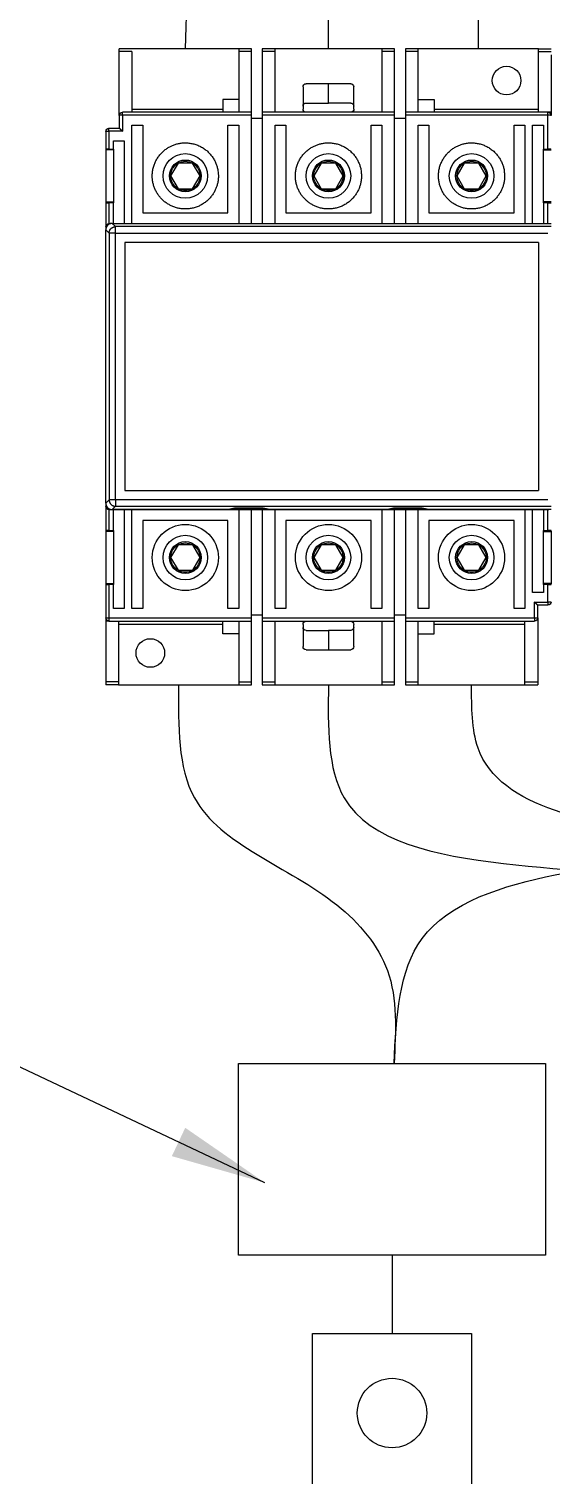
# Model space of a CAD drawing. Header units: millimetres. Extents: x 0 to 840, y -1485 to 297.
# Drawn here: x 70.53 to 78.74, y -1321.85 to -1299.12 of the extents above; entities that cross this region are included whole.
import ezdxf

# ---------------------------------------------------------------- set-up
doc = ezdxf.new("R2010")
doc.units = ezdxf.units.MM
doc.layers.add('L_COTAS', color=2, linetype='Continuous')
doc.styles.add('TEXTOS', font='ariali.ttf')
doc.dimstyles.new('FLECHA_ESC50', dxfattribs={"dimscale": 0.05, "dimtxt": 1.8, "dimasz": 2, "dimexe": 2, "dimexo": 4, "dimgap": 1, "dimtad": 1, "dimzin": 4, "dimdsep": 46, "dimtxsty": 'TEXTOS', "dimcen": 0, "dimclrd": 256, "dimclre": 256, "dimclrt": 2, "dimadec": 0, "dimazin": 0, "dimtfac": 1, "dimtdec": 4, "dimtmove": 1, "dimatfit": 3, "dimfxl": 1, "dimtvp": 1, "dimtolj": 1, "dimtzin": 0, "dimarcsym": 0})

# ---------------------------------------------------------------- blocks, each defined once
blk = doc.blocks.new('OTM30F3M_(40_60_63_80_100_125)')
at = {"linetype": 'Continuous'}
for p, q in [((0.26, 8.954), (0.26, 9)), ((2.29, 8.954), (0.26, 8.954)), ((0.26, 8.954), (0.26, 8.704)), ((6.95, 8.954), (4.71, 8.954)), ((6.95, 8.954), (6.95, 9)), ((6.95, 8.42), (6.95, 8.954)), ((0.05, 8.704), (0.05, 8.75)), ((0.26, 8.704), (0.05, 8.704)), ((0.05, 8.704), (0.05, 8.42)), ((0.05, 7.577), (0.05, 7.25)), ((6.95, 7.254), (6.95, 7.577)), ((0, 7.154), (0.052, 7.102)), ((0.05, 7.241), (0.05, 7.25)), ((0.052, 7.102), (0.052, 2.907)), ((0.152, 7.102), (0.052, 7.102)), ((0.152, 7.202), (0.1, 7.254)), ((0.152, 7.102), (0.152, 7.202)), ((7, 7.202), (0.152, 7.202)), ((0.152, 2.907), (0.152, 7.102)), ((0.152, 7.102), (6.95, 7.102)), ((0.052, 2.907), (0, 2.854)), ((0, 2.85), (0, 2.85)), ((0.05, 2.75), (0.05, 2.767)), ((0.05, 2.75), (0.05, 2.425)), ((0.152, 2.907), (0.052, 2.907)), ((0.1, 2.754), (0.152, 2.807)), ((0.152, 2.907), (0.152, 2.807)), ((6.95, 2.907), (0.152, 2.907)), ((0.152, 2.807), (7, 2.807)), ((6.95, 2.754), (6.95, 2.75)), ((6.95, 2.425), (6.95, 2.75)), ((0.05, 1.575), (0.05, 1.05)), ((6.95, 1.3), (6.95, 1.575)), ((6.74, 1.05), (6.74, 1.3)), ((6.74, 1.3), (6.95, 1.3)), ((6.95, 1.3), (6.95, 1.25)), ((7, 1.3), (6.95, 1.3)), ((0, 1.05), (0.05, 1.05)), ((0.05, 1.05), (0.05, 1)), ((0.05, 1.05), (2.29, 1.05)), ((4.71, 1.05), (6.74, 1.05)), ((6.74, 1.05), (6.79, 1.05)), ((6.74, 1.05), (6.74, 1))]:
    blk.add_line(p, q, dxfattribs=at)
for points in [[(0.41, 10), (0.21, 10)], [(0.21, 9.954), (0.21, 10)], [(0.21, 8.95), (0.21, 9.954)], [(0.41, 9.954), (0.21, 9.954)], [(2.09, 9.999), (0.41, 9.999)], [(0.41, 9.954), (0.41, 9)], [(2.29, 10), (2.09, 10)], [(2.09, 10), (2.09, 9.954)], [(2.09, 9.999), (2.09, 9.999)], [(2.09, 9.954), (2.09, 9)], [(2.29, 9.954), (2.09, 9.954)], [(2.29, 9.954), (2.29, 10)], [(2.29, 9), (2.29, 9.954)], [(2.66, 10), (2.46, 10)], [(2.46, 10), (2.46, 9.954)], [(2.46, 9.999), (2.46, 9.999)], [(2.46, 9.954), (2.46, 9)], [(2.66, 9.954), (2.46, 9.954)], [(2.66, 9.954), (2.66, 10)], [(4.34, 9.999), (2.66, 9.999)], [(2.66, 9), (2.66, 9.954)], [(4.54, 10), (4.34, 10)], [(4.34, 10), (4.34, 9.954)], [(4.34, 9.954), (4.34, 9)], [(4.54, 9.954), (4.34, 9.954)], [(4.54, 9.954), (4.54, 10)], [(4.54, 9), (4.54, 9.954)], [(4.91, 10), (4.71, 10)], [(4.71, 10), (4.71, 9.954)], [(4.71, 9.954), (4.71, 9)], [(4.91, 9.954), (4.71, 9.954)], [(4.91, 9.954), (4.91, 10)], [(6.8, 9.999), (4.91, 9.999)], [(4.91, 9), (4.91, 9.954)], [(6.8, 10), (7, 10)], [(6.8, 9.954), (6.8, 10)], [(6.8, 9), (6.8, 9.954)], [(6.8, 9.954), (7, 9.954)], [(7, 9.904), (7, 8.95)], [(3.1, 9.399), (3.1, 9.049)], [(3.85, 9.449), (3.15, 9.449)], [(3.5, 9.146), (3.5, 9.449)], [(3.9, 9.049), (3.9, 9.399)], [(1.84, 9.2), (1.84, 9)], [(2.09, 9.2), (1.84, 9.2)], [(3.15, 9.146), (3.5, 9.146)], [(3.85, 9.146), (3.5, 9.146)], [(4.91, 9.2), (5.16, 9.2)], [(5.16, 9.2), (5.16, 9)], [(0.21, 8.95), (0.21, 8.75)], [(2.29, 9), (0.26, 9)], [(0.41, 9.049), (1.84, 9.049)], [(2.29, 8.954), (2.29, 9)], [(2.29, 7.254), (2.29, 8.954)], [(2.46, 8.9), (2.29, 8.9)], [(4.54, 9), (2.46, 9)], [(2.46, 9), (2.46, 8.954)], [(2.46, 8.954), (2.46, 7.254)], [(4.54, 8.954), (2.46, 8.954)], [(4.54, 8.954), (4.54, 9)], [(4.54, 7.254), (4.54, 8.954)], [(4.71, 8.9), (4.54, 8.9)], [(6.95, 9), (4.71, 9)], [(4.71, 9), (4.71, 8.954)], [(4.71, 8.954), (4.71, 7.254)], [(5.16, 9.049), (6.8, 9.049)], [(7, 9), (6.95, 9)], [(0, 8.7), (0, 8.417)], [(0.05, 8.75), (0.21, 8.75)], [(0.21, 8.799), (0.21, 8.799)], [(0.21, 8.799), (0.21, 8.799)], [(0.41, 7.254), (0.41, 8.8)], [(0.41, 8.8), (0.58, 8.8)], [(0.58, 8.8), (0.58, 7.42)], [(1.92, 8.8), (2.09, 8.8)], [(1.92, 7.42), (1.92, 8.8)], [(2.09, 8.8), (2.09, 7.254)], [(2.66, 8.8), (2.83, 8.8)], [(2.66, 7.254), (2.66, 8.8)], [(2.83, 8.8), (2.83, 7.42)], [(4.17, 8.8), (4.34, 8.8)], [(4.17, 7.42), (4.17, 8.8)], [(4.34, 8.8), (4.34, 7.254)], [(4.91, 7.254), (4.91, 8.8)], [(4.91, 8.8), (5.08, 8.8)], [(5.08, 8.8), (5.08, 7.42)], [(6.42, 8.8), (6.59, 8.8)], [(6.42, 7.42), (6.42, 8.8)], [(6.59, 8.8), (6.59, 7.254)], [(6.71, 8.8), (6.88, 8.8)], [(6.71, 7.254), (6.71, 8.8)], [(6.88, 8.8), (6.88, 8.42)], [(0, 8.417), (0, 8.41)], [(0.05, 8.42), (0.12, 8.42)], [(0.12, 8.55), (0.29, 8.55)], [(0.12, 8.42), (0.12, 8.55)], [(0.12, 8.42), (0.12, 8.41)], [(0.29, 8.55), (0.29, 7.254)], [(6.88, 8.41), (6.88, 8.42)], [(6.88, 8.42), (6.95, 8.42)], [(0, 8.41), (0, 7.59)], [(0.12, 8.41), (0, 8.41)], [(0.12, 8.41), (0.12, 7.59)], [(6.88, 7.59), (6.88, 8.41)], [(6.88, 8.41), (7, 8.41)], [(0, 7.59), (0, 7.579)], [(0, 7.59), (0.12, 7.59)], [(0, 7.579), (0, 7.2)], [(0.12, 7.577), (0.05, 7.577)], [(0.12, 7.59), (0.12, 7.577)], [(0.12, 7.254), (0.12, 7.577)], [(6.88, 7.577), (6.88, 7.59)], [(7, 7.59), (6.88, 7.59)], [(6.88, 7.577), (6.88, 7.254)], [(6.95, 7.577), (6.88, 7.577)], [(0.58, 7.42), (1.92, 7.42)], [(2.83, 7.42), (4.17, 7.42)], [(5.08, 7.42), (6.42, 7.42)], [(0, 7.2), (0, 7.154)], [(0, 2.854), (0, 7.154)], [(0.05, 7.25), (0.078, 7.25)], [(0.1, 7.254), (7, 7.254)], [(0.301, 6.954), (0.301, 3.054)], [(6.801, 6.954), (0.301, 6.954)], [(6.801, 6.954), (6.801, 3.054)], [(0.301, 3.054), (6.801, 3.054)], [(0, 2.854), (0, 2.85)], [(0, 2.85), (0, 2.8)], [(0, 2.8), (0, 2.422)], [(6.95, 2.75), (0.05, 2.75)], [(7, 2.754), (0.1, 2.754)], [(0.12, 2.425), (0.12, 2.75)], [(0.29, 2.75), (0.29, 1.2)], [(0.41, 1.2), (0.41, 2.75)], [(2.024, 2.776), (1.95, 2.761)], [(1.95, 2.761), (2.55, 2.761)], [(2.476, 2.776), (2.024, 2.776)], [(2.09, 2.75), (2.09, 1.2)], [(2.29, 1.05), (2.29, 2.75)], [(2.46, 2.75), (2.46, 1.05)], [(2.55, 2.761), (2.476, 2.776)], [(2.66, 1.2), (2.66, 2.75)], [(4.34, 2.75), (4.34, 1.2)], [(4.524, 2.776), (4.45, 2.761)], [(4.45, 2.761), (5.05, 2.761)], [(4.976, 2.776), (4.524, 2.776)], [(4.54, 1.05), (4.54, 2.75)], [(4.71, 2.75), (4.71, 1.05)], [(4.91, 1.2), (4.91, 2.75)], [(5.05, 2.761), (4.976, 2.776)], [(6.59, 2.75), (6.59, 1.2)], [(6.71, 1.45), (6.71, 2.75)], [(6.88, 2.75), (6.88, 2.425)], [(0.58, 2.58), (0.58, 1.2)], [(1.92, 2.58), (0.58, 2.58)], [(1.92, 1.2), (1.92, 2.58)], [(2.83, 2.58), (2.83, 1.2)], [(4.17, 2.58), (2.83, 2.58)], [(4.17, 1.2), (4.17, 2.58)], [(5.08, 2.58), (5.08, 1.2)], [(6.42, 2.58), (5.08, 2.58)], [(6.42, 1.2), (6.42, 2.58)], [(0, 2.422), (0, 2.41)], [(0, 2.41), (0, 1.59)], [(0.12, 2.41), (0, 2.41)], [(0.05, 2.425), (0.12, 2.425)], [(0.12, 2.425), (0.12, 2.41)], [(0.12, 2.41), (0.12, 1.59)], [(6.88, 2.41), (6.88, 2.425)], [(6.88, 2.425), (6.95, 2.425)], [(6.88, 1.59), (6.88, 2.41)], [(6.88, 2.41), (7, 2.41)], [(7, 2.417), (7, 1.583)], [(0, 1.59), (0, 1.578)], [(0, 1.59), (0.12, 1.59)], [(0, 1.578), (0, 1.05)], [(0.12, 1.575), (0.05, 1.575)], [(0.12, 1.59), (0.12, 1.575)], [(0.12, 1.2), (0.12, 1.575)], [(6.88, 1.45), (6.71, 1.45)], [(6.88, 1.575), (6.88, 1.59)], [(7, 1.59), (6.88, 1.59)], [(6.88, 1.575), (6.88, 1.45)], [(6.95, 1.575), (6.88, 1.575)], [(0.29, 1.2), (0.12, 1.2)], [(0.58, 1.2), (0.41, 1.2)], [(2.09, 1.2), (1.92, 1.2)], [(2.83, 1.2), (2.66, 1.2)], [(4.34, 1.2), (4.17, 1.2)], [(5.08, 1.2), (4.91, 1.2)], [(6.59, 1.2), (6.42, 1.2)], [(6.79, 1.05), (6.79, 1.25)], [(6.95, 1.25), (6.79, 1.25)], [(6.79, 1.249), (6.79, 1.249)], [(0, 1.05), (0, 1)], [(0, 1), (0, 0.046)], [(0.05, 1), (0, 1)], [(0.05, 1), (2.29, 1)], [(0.2, 1), (0.2, 0.046)], [(1.84, 0.949), (0.2, 0.949)], [(0.41, 1), (0.41, 1), (0.41, 1), (0.41, 1), (0.41, 1), (0.41, 1), (0.41, 1), (0.41, 1), (0.41, 1), (0.41, 1), (0.41, 1), (0.41, 1), (0.41, 0.999), (0.41, 0.999), (0.41, 0.999), (0.41, 0.999), (0.41, 0.999), (0.41, 0.999), (0.41, 0.999)], [(0.431, 1), (0.431, 1), (0.431, 1), (0.431, 1), (0.431, 1), (0.431, 1), (0.431, 1), (0.431, 1), (0.431, 1), (0.431, 1), (0.431, 1), (0.431, 1), (0.431, 0.999), (0.431, 0.999), (0.431, 0.999), (0.431, 0.999), (0.431, 0.999), (0.431, 0.999), (0.431, 0.999)], [(0.49, 0.999), (0.49, 1)], [(0.5, 0.999), (0.5, 1)], [(1.84, 0.8), (1.84, 1)], [(2.09, 1), (2.09, 0.046)], [(2.29, 1.1), (2.46, 1.1)], [(2.29, 1), (2.29, 1.05)], [(2.29, 0.046), (2.29, 1)], [(2.46, 1.05), (2.46, 1)], [(2.46, 1.05), (4.54, 1.05)], [(2.46, 1), (4.54, 1)], [(2.46, 1), (2.46, 0.046)], [(2.66, 0.046), (2.66, 1)], [(2.66, 0.999), (2.66, 0.999)], [(2.681, 1), (2.681, 1), (2.681, 1), (2.681, 1), (2.681, 1), (2.681, 1), (2.681, 1), (2.681, 1), (2.681, 1), (2.681, 1), (2.681, 1), (2.681, 1), (2.681, 0.999), (2.681, 0.999), (2.681, 0.999), (2.681, 0.999), (2.681, 0.999), (2.681, 0.999), (2.681, 0.999)], [(2.74, 0.999), (2.74, 1)], [(2.75, 0.999), (2.75, 1)], [(3.1, 0.949), (3.1, 0.599)], [(3.9, 0.599), (3.9, 0.949)], [(4.25, 1), (4.25, 0.999)], [(4.26, 1), (4.26, 0.999)], [(4.26, 0.999), (4.26, 0.999)], [(4.318, 0.999), (4.318, 0.999), (4.318, 0.999), (4.318, 0.999), (4.318, 0.999), (4.318, 0.999), (4.318, 0.999), (4.318, 0.999), (4.318, 0.999), (4.318, 1), (4.318, 1), (4.318, 1), (4.318, 1), (4.318, 1), (4.318, 1), (4.318, 1), (4.318, 1), (4.318, 1), (4.318, 1)], [(4.34, 0.999), (4.34, 0.999), (4.34, 0.999), (4.34, 0.999), (4.34, 0.999), (4.34, 0.999), (4.34, 0.999), (4.34, 0.999), (4.34, 0.999), (4.34, 1), (4.34, 1), (4.34, 1), (4.34, 1), (4.34, 1), (4.34, 1), (4.34, 1), (4.34, 1), (4.34, 1), (4.34, 1)], [(4.34, 1), (4.34, 0.046)], [(4.54, 1.1), (4.71, 1.1)], [(4.54, 1), (4.54, 1.05)], [(4.54, 0.046), (4.54, 1)], [(4.71, 1.05), (4.71, 1)], [(4.71, 1), (6.74, 1)], [(4.71, 1), (4.71, 0.046)], [(4.91, 0.046), (4.91, 1)], [(5.16, 0.8), (5.16, 1)], [(6.59, 0.949), (5.16, 0.949)], [(6.5, 1), (6.5, 0.999)], [(6.51, 1), (6.51, 0.999)], [(6.568, 0.999), (6.568, 0.999), (6.568, 0.999), (6.568, 0.999), (6.568, 0.999), (6.568, 0.999), (6.568, 0.999), (6.568, 0.999), (6.568, 0.999), (6.568, 1), (6.568, 1), (6.568, 1), (6.568, 1), (6.568, 1), (6.568, 1), (6.568, 1), (6.568, 1), (6.568, 1), (6.568, 1)], [(6.59, 0.999), (6.59, 0.999), (6.59, 0.999), (6.59, 0.999), (6.59, 0.999), (6.59, 0.999), (6.59, 0.999), (6.59, 0.999), (6.59, 0.999), (6.59, 1), (6.59, 1), (6.59, 1), (6.59, 1), (6.59, 1), (6.59, 1), (6.59, 1), (6.59, 1), (6.59, 1), (6.59, 1)], [(6.59, 0.046), (6.59, 1)], [(6.79, 1.05), (6.79, 0.046)], [(2.09, 0.8), (1.84, 0.8)], [(3.15, 0.852), (3.5, 0.852)], [(3.85, 0.852), (3.5, 0.852)], [(3.5, 0.852), (3.5, 0.549)], [(4.91, 0.8), (5.16, 0.8)], [(3.15, 0.549), (3.85, 0.549)], [(0, 0.046), (0, 0)], [(0.2, 0.046), (0, 0.046)], [(0.2, 0), (0, 0)], [(0.095, 0), (0.095, -0.001)], [(0.2, 0.046), (0.2, 0)], [(0.2, 0), (0.2, -0.001)], [(2.09, 0.046), (2.09, 0.046)], [(2.09, 0.046), (2.09, 0)], [(2.09, 0.046), (2.29, 0.046)], [(2.09, -0.001), (2.09, 0)], [(2.09, 0), (2.29, 0)], [(2.29, 0), (2.29, 0.046)], [(2.29, 0), (2.29, -0.001)], [(2.46, 0.046), (2.46, 0)], [(2.46, 0.046), (2.66, 0.046)], [(2.46, -0.001), (2.46, 0)], [(2.46, 0), (2.66, 0)], [(2.66, 0), (2.66, 0.046)], [(2.66, -0.001), (2.66, 0)], [(2.66, 0), (2.66, 0), (2.66, 0), (2.66, 0), (2.66, 0), (2.66, 0), (2.66, 0), (2.66, 0), (2.66, 0), (2.66, 0), (2.66, 0), (2.66, 0), (2.66, -0.001), (2.66, -0.001), (2.66, -0.001), (2.66, -0.001), (2.66, -0.001), (2.66, -0.001), (2.66, -0.001)], [(4.34, 0.046), (4.34, 0)], [(4.34, 0.046), (4.54, 0.046)], [(4.34, -0.001), (4.34, -0.001), (4.34, -0.001), (4.34, -0.001), (4.34, -0.001), (4.34, -0.001), (4.34, -0.001), (4.34, -0.001), (4.34, -0.001), (4.34, 0), (4.34, 0), (4.34, 0), (4.34, 0), (4.34, 0), (4.34, 0), (4.34, 0), (4.34, 0), (4.34, 0), (4.34, 0)], [(4.34, 0), (4.54, 0)], [(4.54, 0), (4.54, 0.046)], [(4.54, 0), (4.54, -0.001)], [(4.71, 0.046), (4.71, 0)], [(4.71, 0.046), (4.91, 0.046)], [(4.71, -0.001), (4.71, 0)], [(4.71, 0), (4.91, 0)], [(4.91, 0), (4.91, 0.046)], [(4.91, 0), (4.91, -0.001)], [(6.59, 0), (6.59, 0.046)], [(6.59, 0.046), (6.79, 0.046)], [(6.59, -0.001), (6.59, 0)], [(6.59, 0), (6.79, 0)], [(6.79, 0.046), (6.79, 0)], [(6.79, 0), (6.79, -0.001)], [(0.095, -0.001), (0.095, -0.001)], [(0.2, -0.001), (2.09, -0.001)], [(2.09, -0.001), (2.09, -0.001)], [(2.46, -0.001), (2.46, -0.001)], [(2.66, -0.001), (4.34, -0.001)], [(4.34, -0.001), (4.34, -0.001)], [(4.71, -0.001), (4.71, -0.001)], [(4.91, -0.001), (6.59, -0.001)], [(6.59, -0.001), (6.59, -0.001)]]:
    blk.add_lwpolyline(points, dxfattribs=at)
for points in [[(6.075, 9.499, -1), (6.525, 9.499, -1), (6.075, 9.499)], [(3.1, 9.399, -0.414214), (3.15, 9.449)], [(3.85, 9.449, -0.414214), (3.9, 9.399)], [(3.1, 9.096, -0.414214), (3.15, 9.146)], [(3.85, 9.146, -0.414214), (3.9, 9.096)], [(0.21, 8.95, -0.414214), (0.26, 9)], [(0.26, 8.954), (0.258, 8.954, 0.001116), (0.255, 8.954, 0.001065), (0.253, 8.954, 0.001059), (0.25, 8.954, 0.001119), (0.248, 8.954, 0.001164), (0.245, 8.954, 0.001208), (0.243, 8.954, 0.001258), (0.24, 8.954, 0.001327), (0.238, 8.954, 0.001401), (0.236, 8.954, 0.001491), (0.233, 8.954, 0.001594), (0.231, 8.954, 0.001717), (0.229, 8.953, 0.001865), (0.227, 8.953, 0.002042), (0.225, 8.953, 0.002254), (0.223, 8.953, 0.002495), (0.221, 8.953, 0.002838), (0.219, 8.953, 0.003282), (0.218, 8.952, 0.003737), (0.216, 8.952, 0.004116), (0.215, 8.952, 0.005316), (0.214, 8.952, 0.007674), (0.213, 8.951, 0.007952), (0.212, 8.951, 0.004139), (0.212, 8.951, 0.014949), (0.211, 8.951, 0.048473), (0.21, 8.95, 0.054801), (0.21, 8.95, 0.04732)], [(3.141, 9, -0.359591), (3.1, 9.049)], [(3.9, 9.049, -0.359591), (3.859, 9)], [(6.95, 9, -0.414214), (7, 8.95)], [(7, 8.95), (7, 8.95, 0.137469), (7, 8.95, 0.083272), (6.999, 8.951, 0.047267), (6.999, 8.951, 0.030417), (6.998, 8.951, 0.020029), (6.998, 8.951, 0.014201), (6.997, 8.951, 0.010415), (6.996, 8.952, 0.008117), (6.995, 8.952, 0.006418), (6.994, 8.952, 0.005279), (6.992, 8.952, 0.004382), (6.991, 8.953, 0.003746), (6.989, 8.953, 0.003225), (6.987, 8.953, 0.00284), (6.985, 8.953, 0.002507), (6.983, 8.953, 0.002244), (6.981, 8.953, 0.002043), (6.979, 8.954, 0.001897), (6.977, 8.954, 0.001706), (6.974, 8.954, 0.001503), (6.972, 8.954, 0.001523), (6.97, 8.954, 0.001653), (6.967, 8.954, 0.001237), (6.965, 8.954, 0.000526), (6.963, 8.954, 0.001545), (6.96, 8.954, 0.002461), (6.955, 8.954, 0.001226), (6.95, 8.954, 0.000669)], [(0, 8.7, -0.414214), (0.05, 8.75)], [(0, 8.7), (0, 8.7, -0.137448), (0, 8.7, -0.083236), (0.001, 8.701, -0.047246), (0.001, 8.701, -0.030404), (0.002, 8.701, -0.020021), (0.002, 8.701, -0.014196), (0.003, 8.701, -0.010412), (0.004, 8.702, -0.008115), (0.005, 8.702, -0.006417), (0.006, 8.702, -0.005278), (0.008, 8.702, -0.004381), (0.009, 8.703, -0.003745), (0.011, 8.703, -0.003225), (0.013, 8.703, -0.00284), (0.015, 8.703, -0.002507), (0.017, 8.703, -0.002244), (0.019, 8.703, -0.002043), (0.021, 8.704, -0.001897), (0.023, 8.704, -0.001706), (0.026, 8.704, -0.001503), (0.028, 8.704, -0.001523), (0.03, 8.704, -0.001653), (0.033, 8.704, -0.001237), (0.035, 8.704, -0.000525), (0.037, 8.704, -0.001545), (0.04, 8.704, -0.002461), (0.045, 8.704, -0.001226), (0.05, 8.704, -0.000669)], [(0.21, 8.75), (0.21, 8.75, -0.059304), (0.211, 8.75, -0.030625), (0.211, 8.75, -0.017674), (0.211, 8.75, -0.011768), (0.212, 8.749, -0.008471), (0.212, 8.749, -0.006576), (0.213, 8.749, -0.005298), (0.214, 8.748, -0.004502), (0.214, 8.748, -0.003904), (0.215, 8.747, -0.003517), (0.216, 8.747, -0.003205), (0.217, 8.746, -0.003011), (0.217, 8.745, -0.002844), (0.218, 8.745, -0.002755), (0.219, 8.744, -0.002671), (0.22, 8.743, -0.002646), (0.221, 8.742, -0.002617), (0.222, 8.741, -0.002635), (0.223, 8.74, -0.002647), (0.224, 8.739, -0.002706), (0.225, 8.738, -0.002743), (0.226, 8.737, -0.00281), (0.227, 8.736, -0.002656), (0.228, 8.735, -0.00228), (0.229, 8.734, -0.001957), (0.231, 8.733, -0.001625), (0.232, 8.732, -0.001338), (0.233, 8.731, -0.001035), (0.234, 8.73, -0.000774), (0.235, 8.729, -0.000494), (0.236, 8.727, -0.000254), (0.237, 8.726, 0.000006), (0.238, 8.725, 0.000232), (0.239, 8.724, 0.000484), (0.241, 8.723, 0.000692), (0.242, 8.721, 0.000914), (0.243, 8.72, 0.001141), (0.244, 8.719, 0.001429), (0.245, 8.718, 0.001552), (0.247, 8.716, 0.001583), (0.248, 8.715, 0.002059), (0.249, 8.714, 0.002912), (0.251, 8.713, 0.002202), (0.252, 8.711, 0.000362), (0.253, 8.71, 0.003825), (0.254, 8.709, 0.007518), (0.257, 8.707, 0.003705), (0.26, 8.704, 0.0019)], [(0.05, 8.42), (0.048, 8.42, 0.0005), (0.046, 8.42, 0.000517), (0.044, 8.42, 0.000528), (0.042, 8.419, 0.000531), (0.04, 8.419, 0.000539), (0.038, 8.419, 0.000549), (0.036, 8.419, 0.000562), (0.034, 8.419, 0.000575), (0.032, 8.419, 0.000591), (0.03, 8.419, 0.000608), (0.028, 8.419, 0.000629), (0.027, 8.419, 0.000652), (0.025, 8.419, 0.00068), (0.023, 8.419, 0.000709), (0.022, 8.419, 0.000745), (0.02, 8.419, 0.000784), (0.019, 8.419, 0.000831), (0.017, 8.419, 0.000882), (0.016, 8.419, 0.000944), (0.014, 8.419, 0.001013), (0.013, 8.419, 0.001097), (0.012, 8.419, 0.001192), (0.011, 8.419, 0.001309), (0.009, 8.418, 0.001446), (0.008, 8.418, 0.00161), (0.007, 8.418, 0.001794), (0.006, 8.418, 0.002059), (0.005, 8.418, 0.002416), (0.005, 8.418, 0.002747), (0.004, 8.418, 0.002998), (0.003, 8.418, 0.003977), (0.002, 8.418, 0.006023), (0.002, 8.418, 0.005979), (0.001, 8.417, 0.002233), (0.001, 8.417, 0.011755), (0.001, 8.417, 0.041876), (0, 8.417, 0.048379), (0, 8.417, 0.041824)], [(1.77, 8), (1.769, 7.973, -0.012884), (1.767, 7.946, -0.012879), (1.764, 7.92, -0.012829), (1.759, 7.893, -0.012937), (1.753, 7.867, -0.012899), (1.745, 7.841, -0.012715), (1.736, 7.816, -0.012938), (1.726, 7.791, -0.013069), (1.714, 7.766, -0.013047), (1.701, 7.741, -0.013517), (1.686, 7.716, -0.013767), (1.669, 7.692, -0.014064), (1.651, 7.669, -0.01424), (1.631, 7.646, -0.014536), (1.609, 7.624, -0.014697), (1.586, 7.603, -0.014932), (1.561, 7.584, -0.015055), (1.535, 7.565, -0.015231), (1.508, 7.549, -0.015316), (1.48, 7.533, -0.015423), (1.45, 7.52, -0.015465), (1.42, 7.509, -0.015499), (1.389, 7.499, -0.015496), (1.358, 7.491, -0.015455), (1.326, 7.486, -0.015408), (1.294, 7.482, -0.015291), (1.262, 7.48, -0.015204), (1.231, 7.48, -0.015027), (1.2, 7.482, -0.01489), (1.169, 7.486, -0.014629), (1.14, 7.492, -0.014495), (1.111, 7.499, -0.014252), (1.083, 7.508, -0.013982), (1.056, 7.518, -0.013547), (1.03, 7.529, -0.013536), (1.006, 7.541, -0.013202), (0.982, 7.555, -0.013141), (0.958, 7.57, -0.013448), (0.935, 7.586, -0.013377), (0.913, 7.604, -0.013574), (0.892, 7.623, -0.013747), (0.872, 7.643, -0.013728), (0.853, 7.665, -0.013688), (0.835, 7.687, -0.0137), (0.818, 7.71, -0.01372), (0.803, 7.735, -0.013702), (0.789, 7.759, -0.013578), (0.777, 7.785, -0.013341), (0.766, 7.811, -0.013545), (0.756, 7.837, -0.013609), (0.748, 7.864, -0.013528), (0.741, 7.893, -0.013951), (0.736, 7.922, -0.014168), (0.732, 7.952, -0.014387), (0.73, 7.982, -0.014512), (0.73, 8.013, -0.014725), (0.732, 8.044, -0.014833), (0.735, 8.075, -0.014974), (0.741, 8.106, -0.015039), (0.748, 8.137, -0.015116), (0.758, 8.167, -0.015142), (0.769, 8.197, -0.015152), (0.781, 8.225, -0.015132), (0.796, 8.253, -0.015063), (0.812, 8.28, -0.015015), (0.83, 8.306, -0.014906), (0.849, 8.33, -0.014779), (0.869, 8.354, -0.014532), (0.89, 8.375, -0.01449), (0.912, 8.395, -0.014366), (0.935, 8.414, -0.013978), (0.958, 8.43, -0.01361), (0.981, 8.445, -0.013422), (1.004, 8.458, -0.012373), (1.027, 8.47, -0.012536), (1.051, 8.48, -0.012689), (1.076, 8.49, -0.012321), (1.102, 8.498, -0.013034), (1.129, 8.506, -0.013495), (1.157, 8.512, -0.013713), (1.185, 8.516, -0.013847), (1.215, 8.519, -0.014232), (1.245, 8.52, -0.014445), (1.276, 8.519, -0.014719), (1.307, 8.517, -0.014871), (1.338, 8.512, -0.015114), (1.369, 8.506, -0.015239), (1.401, 8.498, -0.015411), (1.431, 8.487, -0.015493), (1.461, 8.475, -0.015597), (1.491, 8.461, -0.015634), (1.519, 8.445, -0.015655), (1.547, 8.427, -0.015653), (1.573, 8.407, -0.015619), (1.598, 8.387, -0.015542), (1.621, 8.364, -0.015355), (1.643, 8.341, -0.015342), (1.663, 8.316, -0.015355), (1.681, 8.291, -0.014925), (1.698, 8.265, -0.013976), (1.712, 8.238, -0.014805), (1.725, 8.211, -0.01664), (1.736, 8.183, -0.013276), (1.746, 8.157, -0.006261), (1.753, 8.133, -0.016718), (1.76, 8.103, -0.027453), (1.765, 8.058, -0.014367), (1.77, 8, -0.008085)], [(4.02, 8), (4.019, 7.973, -0.012885), (4.017, 7.946, -0.01288), (4.014, 7.92, -0.01283), (4.009, 7.893, -0.012938), (4.003, 7.867, -0.012899), (3.995, 7.841, -0.012716), (3.986, 7.816, -0.012939), (3.976, 7.791, -0.013069), (3.964, 7.766, -0.013047), (3.951, 7.741, -0.013517), (3.936, 7.716, -0.013767), (3.919, 7.692, -0.014064), (3.901, 7.669, -0.01424), (3.881, 7.646, -0.014536), (3.859, 7.624, -0.014697), (3.836, 7.603, -0.014932), (3.811, 7.584, -0.015055), (3.785, 7.565, -0.015231), (3.758, 7.549, -0.015316), (3.73, 7.533, -0.015423), (3.7, 7.52, -0.015465), (3.67, 7.509, -0.015499), (3.639, 7.499, -0.015496), (3.608, 7.491, -0.015455), (3.576, 7.486, -0.015408), (3.544, 7.482, -0.015291), (3.512, 7.48, -0.015204), (3.481, 7.48, -0.015027), (3.45, 7.482, -0.01489), (3.419, 7.486, -0.014629), (3.39, 7.492, -0.014495), (3.361, 7.499, -0.014252), (3.333, 7.508, -0.013982), (3.306, 7.518, -0.013547), (3.28, 7.529, -0.013536), (3.256, 7.541, -0.013202), (3.232, 7.555, -0.013141), (3.208, 7.57, -0.013448), (3.185, 7.586, -0.013377), (3.163, 7.604, -0.013574), (3.142, 7.623, -0.013747), (3.122, 7.643, -0.013728), (3.103, 7.665, -0.013688), (3.085, 7.687, -0.0137), (3.068, 7.71, -0.01372), (3.053, 7.735, -0.013702), (3.039, 7.759, -0.013578), (3.027, 7.785, -0.013341), (3.016, 7.811, -0.013545), (3.006, 7.837, -0.013609), (2.998, 7.864, -0.013528), (2.991, 7.893, -0.013951), (2.986, 7.922, -0.014168), (2.982, 7.952, -0.014387), (2.98, 7.982, -0.014512), (2.98, 8.013, -0.014725), (2.982, 8.044, -0.014833), (2.985, 8.075, -0.014974), (2.991, 8.106, -0.015039), (2.998, 8.137, -0.015116), (3.008, 8.167, -0.015142), (3.019, 8.197, -0.015152), (3.031, 8.225, -0.015132), (3.046, 8.253, -0.015063), (3.062, 8.28, -0.015015), (3.08, 8.306, -0.014906), (3.099, 8.33, -0.014779), (3.119, 8.354, -0.014532), (3.14, 8.375, -0.01449), (3.162, 8.395, -0.014366), (3.185, 8.414, -0.013978), (3.208, 8.43, -0.01361), (3.231, 8.445, -0.013422), (3.254, 8.458, -0.012373), (3.277, 8.47, -0.012536), (3.301, 8.48, -0.012689), (3.326, 8.49, -0.012321), (3.352, 8.498, -0.013034), (3.379, 8.506, -0.013495), (3.407, 8.512, -0.013713), (3.435, 8.516, -0.013847), (3.465, 8.519, -0.014232), (3.495, 8.52, -0.014445), (3.526, 8.519, -0.014719), (3.557, 8.517, -0.014871), (3.588, 8.512, -0.015114), (3.619, 8.506, -0.015239), (3.651, 8.498, -0.015411), (3.681, 8.487, -0.015493), (3.711, 8.475, -0.015597), (3.741, 8.461, -0.015634), (3.769, 8.445, -0.015655), (3.797, 8.427, -0.015654), (3.823, 8.407, -0.015619), (3.848, 8.387, -0.015542), (3.871, 8.364, -0.015355), (3.893, 8.341, -0.015342), (3.913, 8.316, -0.015355), (3.931, 8.291, -0.014925), (3.948, 8.265, -0.013976), (3.962, 8.238, -0.014805), (3.975, 8.211, -0.01664), (3.986, 8.183, -0.013276), (3.996, 8.157, -0.006261), (4.003, 8.133, -0.016718), (4.01, 8.103, -0.027453), (4.015, 8.058, -0.014367), (4.02, 8, -0.008085)], [(6.27, 8), (6.269, 7.973, -0.012884), (6.267, 7.946, -0.012879), (6.264, 7.92, -0.012829), (6.259, 7.893, -0.012937), (6.253, 7.867, -0.012898), (6.245, 7.841, -0.012715), (6.236, 7.816, -0.012938), (6.226, 7.791, -0.013069), (6.214, 7.766, -0.013047), (6.201, 7.741, -0.013517), (6.186, 7.716, -0.013767), (6.169, 7.692, -0.014064), (6.151, 7.669, -0.01424), (6.131, 7.646, -0.014536), (6.109, 7.624, -0.014697), (6.086, 7.603, -0.014932), (6.061, 7.584, -0.015055), (6.035, 7.565, -0.015231), (6.008, 7.549, -0.015316), (5.98, 7.533, -0.015423), (5.95, 7.52, -0.015465), (5.92, 7.509, -0.015499), (5.889, 7.499, -0.015496), (5.858, 7.491, -0.015455), (5.826, 7.486, -0.015408), (5.794, 7.482, -0.015291), (5.762, 7.48, -0.015204), (5.731, 7.48, -0.015027), (5.7, 7.482, -0.01489), (5.669, 7.486, -0.014629), (5.64, 7.492, -0.014495), (5.611, 7.499, -0.014252), (5.583, 7.508, -0.013982), (5.556, 7.518, -0.013547), (5.53, 7.529, -0.013536), (5.506, 7.541, -0.013202), (5.482, 7.555, -0.013141), (5.458, 7.57, -0.013448), (5.435, 7.586, -0.013377), (5.413, 7.604, -0.013574), (5.392, 7.623, -0.013747), (5.372, 7.643, -0.013728), (5.353, 7.665, -0.013688), (5.335, 7.687, -0.0137), (5.318, 7.71, -0.01372), (5.303, 7.735, -0.013702), (5.289, 7.759, -0.013578), (5.277, 7.785, -0.013341), (5.266, 7.811, -0.013545), (5.256, 7.837, -0.013609), (5.248, 7.864, -0.013528), (5.241, 7.893, -0.013951), (5.236, 7.922, -0.014168), (5.232, 7.952, -0.014387), (5.23, 7.982, -0.014512), (5.23, 8.013, -0.014725), (5.232, 8.044, -0.014833), (5.235, 8.075, -0.014974), (5.241, 8.106, -0.015039), (5.248, 8.137, -0.015116), (5.258, 8.167, -0.015142), (5.269, 8.197, -0.015152), (5.281, 8.225, -0.015132), (5.296, 8.253, -0.015063), (5.312, 8.28, -0.015015), (5.33, 8.306, -0.014906), (5.349, 8.33, -0.014779), (5.369, 8.354, -0.014532), (5.39, 8.375, -0.01449), (5.412, 8.395, -0.014366), (5.435, 8.414, -0.013978), (5.458, 8.43, -0.01361), (5.481, 8.445, -0.013422), (5.504, 8.458, -0.012373), (5.527, 8.47, -0.012536), (5.551, 8.48, -0.012689), (5.576, 8.49, -0.012321), (5.602, 8.498, -0.013034), (5.629, 8.506, -0.013495), (5.657, 8.512, -0.013713), (5.685, 8.516, -0.013847), (5.715, 8.519, -0.014232), (5.745, 8.52, -0.014445), (5.776, 8.519, -0.014719), (5.807, 8.517, -0.014871), (5.838, 8.512, -0.015114), (5.869, 8.506, -0.015239), (5.901, 8.498, -0.015411), (5.931, 8.487, -0.015493), (5.961, 8.475, -0.015597), (5.991, 8.461, -0.015634), (6.019, 8.445, -0.015655), (6.047, 8.427, -0.015653), (6.073, 8.407, -0.015619), (6.098, 8.387, -0.015542), (6.121, 8.364, -0.015355), (6.143, 8.341, -0.015342), (6.163, 8.316, -0.015355), (6.181, 8.291, -0.014925), (6.198, 8.265, -0.013976), (6.212, 8.238, -0.014805), (6.225, 8.211, -0.01664), (6.236, 8.183, -0.013276), (6.246, 8.157, -0.006261), (6.253, 8.133, -0.016718), (6.26, 8.103, -0.027453), (6.265, 8.058, -0.014367), (6.27, 8, -0.008085)], [(7, 8.417), (7, 8.417, 0.153528), (7, 8.417, 0.084716), (7, 8.417, 0.042992), (6.999, 8.417, 0.024879), (6.999, 8.417, 0.015795), (6.999, 8.417, 0.011013), (6.998, 8.418, 0.008018), (6.998, 8.418, 0.006149), (6.997, 8.418, 0.004837), (6.996, 8.418, 0.003938), (6.995, 8.418, 0.003255), (6.995, 8.418, 0.002757), (6.994, 8.418, 0.00236), (6.993, 8.418, 0.002058), (6.992, 8.418, 0.001807), (6.991, 8.418, 0.001611), (6.989, 8.419, 0.001443), (6.988, 8.419, 0.001309), (6.987, 8.419, 0.001192), (6.986, 8.419, 0.001098), (6.984, 8.419, 0.001013), (6.983, 8.419, 0.000944), (6.981, 8.419, 0.000882), (6.98, 8.419, 0.000832), (6.978, 8.419, 0.000783), (6.977, 8.419, 0.00074), (6.975, 8.419, 0.000711), (6.973, 8.419, 0.000695), (6.972, 8.419, 0.000647), (6.97, 8.419, 0.000582), (6.968, 8.419, 0.000625), (6.966, 8.419, 0.000726), (6.964, 8.419, 0.000527), (6.962, 8.419, 0.000164), (6.961, 8.419, 0.000736), (6.958, 8.419, 0.001224), (6.955, 8.42, 0.000571), (6.95, 8.42, 0.000293)], [(0.9, 8, -1), (1.6, 8, -1), (0.9, 8)], [(3.15, 8, -1), (3.85, 8, -1), (3.15, 8)], [(5.4, 8, -1), (6.1, 8, -1), (5.4, 8)], [(0, 7.579), (0, 7.579, 0.192262), (0, 7.579, 0.083511), (0, 7.579, 0.039498), (0.001, 7.579, 0.023615), (0.001, 7.579, 0.014858), (0.002, 7.579, 0.010286), (0.003, 7.578, 0.007413), (0.003, 7.578, 0.00573), (0.004, 7.578, 0.004487), (0.005, 7.578, 0.003676), (0.007, 7.578, 0.00303), (0.008, 7.578, 0.002585), (0.01, 7.578, 0.002213), (0.011, 7.578, 0.001948), (0.013, 7.577, 0.00171), (0.015, 7.577, 0.001529), (0.017, 7.577, 0.001388), (0.019, 7.577, 0.001292), (0.021, 7.577, 0.001154), (0.024, 7.577, 0.001012), (0.026, 7.577, 0.001032), (0.029, 7.577, 0.001133), (0.031, 7.577, 0.000831), (0.034, 7.577, 0.000327), (0.036, 7.577, 0.001064), (0.039, 7.577, 0.001703), (0.044, 7.577, 0.00083), (0.05, 7.577, 0.000443)], [(6.95, 7.577), (6.953, 7.577, 0.000747), (6.955, 7.577, 0.00073), (6.958, 7.577, 0.00073), (6.961, 7.577, 0.000762), (6.963, 7.577, 0.000791), (6.966, 7.577, 0.000819), (6.969, 7.577, 0.000853), (6.971, 7.577, 0.000897), (6.974, 7.577, 0.000949), (6.976, 7.577, 0.001008), (6.979, 7.577, 0.00108), (6.981, 7.577, 0.001162), (6.983, 7.577, 0.001268), (6.985, 7.577, 0.001387), (6.987, 7.577, 0.001538), (6.989, 7.578, 0.001704), (6.99, 7.578, 0.001946), (6.992, 7.578, 0.002249), (6.993, 7.578, 0.002581), (6.995, 7.578, 0.002862), (6.996, 7.578, 0.003698), (6.997, 7.578, 0.005311), (6.997, 7.578, 0.00564), (6.998, 7.579, 0.003156), (6.999, 7.579, 0.010675), (6.999, 7.579, 0.035711), (7, 7.579, 0.046129), (7, 7.579, 0.047147)], [(0.1, 7.254), (0.095, 7.254, 0.012795), (0.09, 7.254, 0.01215), (0.085, 7.253, 0.01197), (0.081, 7.252, 0.012477), (0.076, 7.251, 0.012717), (0.071, 7.25, 0.012874), (0.066, 7.248, 0.012977), (0.061, 7.246, 0.013185), (0.056, 7.244, 0.013296), (0.051, 7.241, 0.013441), (0.046, 7.239, 0.013514), (0.042, 7.235, 0.013613), (0.037, 7.232, 0.013667), (0.033, 7.229, 0.013737), (0.029, 7.225, 0.013728), (0.025, 7.221, 0.013664), (0.022, 7.217, 0.013737), (0.019, 7.212, 0.013902), (0.016, 7.208, 0.013548), (0.013, 7.203, 0.012729), (0.01, 7.198, 0.013689), (0.008, 7.193, 0.015728), (0.006, 7.188, 0.012376), (0.004, 7.184, 0.00539), (0.003, 7.179, 0.016185), (0.002, 7.174, 0.027062), (0.001, 7.165, 0.013862), (0, 7.154, 0.00762)], [(0, 7.2, -0.414214), (0.05, 7.25)], [(0.052, 7.102), (0.053, 7.106, -0.012793), (0.053, 7.111, -0.012146), (0.054, 7.116, -0.011963), (0.054, 7.121, -0.012467), (0.056, 7.126, -0.012704), (0.057, 7.131, -0.012858), (0.059, 7.136, -0.012958), (0.061, 7.141, -0.013163), (0.063, 7.146, -0.013271), (0.065, 7.151, -0.013414), (0.068, 7.155, -0.013485), (0.071, 7.16, -0.013582), (0.074, 7.164, -0.013635), (0.078, 7.168, -0.013704), (0.082, 7.172, -0.013694), (0.086, 7.176, -0.013631), (0.09, 7.18, -0.013704), (0.094, 7.183, -0.013869), (0.099, 7.186, -0.013517), (0.104, 7.189, -0.012702), (0.108, 7.191, -0.013661), (0.113, 7.194, -0.015699), (0.118, 7.195, -0.012356), (0.123, 7.197, -0.005382), (0.127, 7.199, -0.016163), (0.133, 7.2, -0.027035), (0.141, 7.201, -0.013854), (0.152, 7.202, -0.007617)], [(0, 2.854), (0, 2.849, 0.012795), (0, 2.844, 0.01215), (0.001, 2.84, 0.01197), (0.002, 2.835, 0.012477), (0.003, 2.83, 0.012717), (0.004, 2.825, 0.012874), (0.006, 2.82, 0.012977), (0.008, 2.815, 0.013185), (0.01, 2.81, 0.013296), (0.013, 2.805, 0.013441), (0.016, 2.8, 0.013514), (0.019, 2.796, 0.013613), (0.022, 2.792, 0.013668), (0.025, 2.787, 0.013738), (0.029, 2.783, 0.013728), (0.033, 2.78, 0.013664), (0.037, 2.776, 0.013738), (0.042, 2.773, 0.013902), (0.046, 2.77, 0.013548), (0.051, 2.767, 0.012729), (0.056, 2.764, 0.013689), (0.061, 2.762, 0.015728), (0.066, 2.76, 0.012376), (0.071, 2.759, 0.00539), (0.075, 2.757, 0.016186), (0.081, 2.756, 0.027063), (0.089, 2.755, 0.013862), (0.1, 2.754, 0.00762)], [(0.05, 2.75, -0.414214), (0, 2.8)], [(0.052, 2.907), (0.053, 2.902, 0.012793), (0.053, 2.897, 0.012146), (0.054, 2.892, 0.011963), (0.054, 2.887, 0.012467), (0.056, 2.882, 0.012704), (0.057, 2.877, 0.012858), (0.059, 2.872, 0.012957), (0.061, 2.867, 0.013163), (0.063, 2.862, 0.013271), (0.065, 2.858, 0.013414), (0.068, 2.853, 0.013485), (0.071, 2.849, 0.013582), (0.074, 2.844, 0.013635), (0.078, 2.84, 0.013704), (0.082, 2.836, 0.013694), (0.086, 2.832, 0.013631), (0.09, 2.829, 0.013704), (0.094, 2.825, 0.013869), (0.099, 2.822, 0.013517), (0.104, 2.819, 0.012702), (0.108, 2.817, 0.013661), (0.113, 2.815, 0.015699), (0.118, 2.813, 0.012356), (0.123, 2.811, 0.005382), (0.127, 2.81, 0.016163), (0.133, 2.809, 0.027036), (0.141, 2.807, 0.013854), (0.152, 2.807, 0.007617)], [(6.97, 2.754, -0.102302), (6.95, 2.75)], [(0.73, 2, -1), (1.77, 2, -1), (0.73, 2)], [(2.98, 2, -1), (4.02, 2, -1), (2.98, 2)], [(5.23, 2, -1), (6.27, 2, -1), (5.23, 2)], [(0.05, 2.425), (0.047, 2.425, 0.00074), (0.045, 2.425, 0.000723), (0.042, 2.425, 0.000723), (0.039, 2.425, 0.000755), (0.037, 2.425, 0.000784), (0.034, 2.425, 0.000812), (0.031, 2.425, 0.000845), (0.029, 2.425, 0.000889), (0.026, 2.425, 0.00094), (0.024, 2.425, 0.000998), (0.021, 2.425, 0.00107), (0.019, 2.424, 0.001152), (0.017, 2.424, 0.001256), (0.015, 2.424, 0.001374), (0.013, 2.424, 0.001524), (0.011, 2.424, 0.001688), (0.01, 2.424, 0.001928), (0.008, 2.424, 0.002228), (0.007, 2.424, 0.002557), (0.005, 2.424, 0.002836), (0.004, 2.423, 0.003664), (0.003, 2.423, 0.005262), (0.003, 2.423, 0.005589), (0.002, 2.423, 0.003127), (0.001, 2.423, 0.01058), (0.001, 2.423, 0.035415), (0, 2.423, 0.045838), (0, 2.422, 0.046986)], [(0.9, 2, -1), (1.6, 2, -1), (0.9, 2)], [(3.15, 2, -1), (3.85, 2, -1), (3.15, 2)], [(5.4, 2, -1), (6.1, 2, -1), (5.4, 2)], [(7, 2.422), (7, 2.422, 0.193718), (7, 2.423, 0.083431), (7, 2.423, 0.039298), (6.999, 2.423, 0.023455), (6.999, 2.423, 0.014744), (6.998, 2.423, 0.010202), (6.997, 2.423, 0.007351), (6.997, 2.423, 0.00568), (6.996, 2.423, 0.004448), (6.995, 2.424, 0.003643), (6.993, 2.424, 0.003003), (6.992, 2.424, 0.002562), (6.99, 2.424, 0.002193), (6.989, 2.424, 0.00193), (6.987, 2.424, 0.001695), (6.985, 2.424, 0.001516), (6.983, 2.424, 0.001375), (6.981, 2.424, 0.00128), (6.979, 2.425, 0.001144), (6.976, 2.425, 0.001003), (6.974, 2.425, 0.001023), (6.971, 2.425, 0.001122), (6.969, 2.425, 0.000823), (6.966, 2.425, 0.000324), (6.964, 2.425, 0.001055), (6.961, 2.425, 0.001687), (6.956, 2.425, 0.000822), (6.95, 2.425, 0.000438)], [(0, 1.578), (0, 1.578, 0.193503), (0, 1.577, 0.08338), (0, 1.577, 0.039293), (0.001, 1.577, 0.023459), (0.001, 1.577, 0.014749), (0.002, 1.577, 0.010206), (0.003, 1.577, 0.007355), (0.003, 1.577, 0.005683), (0.004, 1.577, 0.00445), (0.005, 1.576, 0.003646), (0.007, 1.576, 0.003005), (0.008, 1.576, 0.002563), (0.01, 1.576, 0.002195), (0.011, 1.576, 0.001931), (0.013, 1.576, 0.001696), (0.015, 1.576, 0.001517), (0.017, 1.576, 0.001376), (0.019, 1.576, 0.001281), (0.021, 1.575, 0.001144), (0.024, 1.575, 0.001004), (0.026, 1.575, 0.001024), (0.029, 1.575, 0.001123), (0.031, 1.575, 0.000824), (0.034, 1.575, 0.000325), (0.036, 1.575, 0.001055), (0.039, 1.575, 0.001689), (0.044, 1.575, 0.000823), (0.05, 1.575, 0.000439)], [(6.95, 1.575), (6.953, 1.575, 0.000741), (6.955, 1.575, 0.000724), (6.958, 1.575, 0.000723), (6.961, 1.575, 0.000756), (6.963, 1.575, 0.000785), (6.966, 1.575, 0.000812), (6.969, 1.575, 0.000846), (6.971, 1.575, 0.00089), (6.974, 1.575, 0.000941), (6.976, 1.575, 0.000999), (6.979, 1.575, 0.001071), (6.981, 1.576, 0.001153), (6.983, 1.576, 0.001257), (6.985, 1.576, 0.001375), (6.987, 1.576, 0.001525), (6.989, 1.576, 0.001689), (6.99, 1.576, 0.00193), (6.992, 1.576, 0.00223), (6.993, 1.576, 0.00256), (6.995, 1.576, 0.002839), (6.996, 1.577, 0.003668), (6.997, 1.577, 0.005268), (6.997, 1.577, 0.005595), (6.998, 1.577, 0.003131), (6.999, 1.577, 0.010591), (6.999, 1.577, 0.035455), (7, 1.577, 0.045888), (7, 1.578, 0.047029)], [(6.79, 1.25), (6.79, 1.25, 0.011527), (6.79, 1.25, 0.000824), (6.79, 1.25, 0.000629), (6.789, 1.251, 0.001088), (6.789, 1.251, 0.001135), (6.789, 1.251, 0.001161), (6.788, 1.252, 0.001165), (6.788, 1.253, 0.00125), (6.787, 1.253, 0.001279), (6.787, 1.254, 0.001353), (6.786, 1.255, 0.00139), (6.785, 1.255, 0.001472), (6.785, 1.256, 0.001519), (6.784, 1.257, 0.001606), (6.783, 1.258, 0.001664), (6.782, 1.259, 0.001761), (6.781, 1.26, 0.00183), (6.78, 1.261, 0.001937), (6.779, 1.262, 0.002022), (6.778, 1.263, 0.002148), (6.777, 1.264, 0.002242), (6.776, 1.265, 0.002366), (6.775, 1.266, 0.002228), (6.773, 1.267, 0.001832), (6.772, 1.268, 0.001494), (6.771, 1.269, 0.001141), (6.77, 1.27, 0.00084), (6.769, 1.271, 0.000519), (6.767, 1.273, 0.000245), (6.766, 1.274, -0.000053), (6.765, 1.275, -0.000307), (6.763, 1.276, -0.000586), (6.762, 1.277, -0.000829), (6.761, 1.278, -0.001104), (6.759, 1.28, -0.001329), (6.758, 1.281, -0.00157), (6.757, 1.282, -0.001827), (6.755, 1.283, -0.002162), (6.754, 1.285, -0.002285), (6.753, 1.286, -0.002287), (6.751, 1.287, -0.002882), (6.75, 1.289, -0.003967), (6.749, 1.29, -0.003007), (6.747, 1.291, -0.000577), (6.746, 1.292, -0.005081), (6.745, 1.294, -0.009876), (6.743, 1.297, -0.00488), (6.74, 1.3, -0.002514)], [(7, 1.3, -0.414214), (6.95, 1.25)], [(6.95, 1.249, -0.000845), (6.95, 1.249)], [(0.05, 1, -0.414214), (0, 1.05)], [(3.1, 0.949, -0.414214), (3.15, 0.999)], [(3.85, 0.999, -0.414214), (3.9, 0.949)], [(6.79, 1.05, -0.414214), (6.74, 1)], [(0.475, 0.499, -1), (0.925, 0.499, -1), (0.475, 0.499)], [(3.15, 0.852, -0.414214), (3.1, 0.902)], [(3.9, 0.902, -0.414214), (3.85, 0.852)], [(3.15, 0.549, -0.414213), (3.1, 0.599)], [(3.9, 0.599, -0.414214), (3.85, 0.549)], [(0.1, -0.001, -0.033579), (0.087, 0)]]:
    blk.add_lwpolyline(points, format="xyb", dxfattribs=at)
at = {"color": 2, "linetype": 'Continuous'}
for points in [[(1, 8, -1), (1.5, 8, -1), (1, 8)], [(1.019, 7.999, -0.267949), (1.135, 8.199)], [(1.135, 8.199, -0.267949), (1.365, 8.199)], [(1.365, 8.199, -0.267949), (1.481, 7.999)], [(3.25, 8, -1), (3.75, 8, -1), (3.25, 8)], [(3.269, 7.999, -0.267949), (3.385, 8.199)], [(3.385, 8.199, -0.267949), (3.615, 8.199)], [(3.615, 8.199, -0.267949), (3.731, 7.999)], [(5.5, 8, -1), (6, 8, -1), (5.5, 8)], [(5.519, 7.999, -0.267949), (5.635, 8.199)], [(5.635, 8.199, -0.267949), (5.865, 8.199)], [(5.865, 8.199, -0.267949), (5.981, 7.999)], [(1.135, 7.799, -0.267949), (1.019, 7.999)], [(1.481, 7.999, -0.267949), (1.365, 7.799)], [(3.385, 7.799, -0.267949), (3.269, 7.999)], [(3.731, 7.999, -0.267949), (3.615, 7.799)], [(5.635, 7.799, -0.267949), (5.519, 7.999)], [(5.981, 7.999, -0.267949), (5.865, 7.799)], [(1.365, 7.799, -0.267949), (1.135, 7.799)], [(3.615, 7.799, -0.267949), (3.385, 7.799)], [(5.865, 7.799, -0.267949), (5.635, 7.799)], [(1, 2, -1), (1.5, 2, -1), (1, 2)], [(1.019, 1.999, -0.267949), (1.135, 2.199)], [(1.135, 2.199, -0.267949), (1.366, 2.199)], [(1.366, 2.199, -0.267949), (1.481, 1.999)], [(3.25, 2, -1), (3.75, 2, -1), (3.25, 2)], [(3.269, 1.999, -0.267949), (3.385, 2.199)], [(3.385, 2.199, -0.267949), (3.616, 2.199)], [(3.616, 2.199, -0.267949), (3.731, 1.999)], [(5.5, 2, -1), (6, 2, -1), (5.5, 2)], [(5.519, 1.999, -0.267949), (5.635, 2.199)], [(5.635, 2.199, -0.267949), (5.866, 2.199)], [(5.866, 2.199, -0.267949), (5.981, 1.999)], [(1.135, 1.799, -0.267949), (1.019, 1.999)], [(1.481, 1.999, -0.267949), (1.366, 1.799)], [(3.385, 1.799, -0.267949), (3.269, 1.999)], [(3.731, 1.999, -0.267949), (3.616, 1.799)], [(5.635, 1.799, -0.267949), (5.519, 1.999)], [(5.981, 1.999, -0.267949), (5.866, 1.799)], [(1.366, 1.799, -0.267949), (1.135, 1.799)], [(3.616, 1.799, -0.267949), (3.385, 1.799)], [(5.866, 1.799, -0.267949), (5.635, 1.799)]]:
    blk.add_lwpolyline(points, format="xyb", dxfattribs=at)
for points in [[(1.135, 8.199), (1.019, 7.999)], [(1.365, 8.199), (1.135, 8.199)], [(1.481, 7.999), (1.365, 8.199)], [(3.385, 8.199), (3.269, 7.999)], [(3.615, 8.199), (3.385, 8.199)], [(3.731, 7.999), (3.615, 8.199)], [(5.635, 8.199), (5.519, 7.999)], [(5.865, 8.199), (5.635, 8.199)], [(5.981, 7.999), (5.865, 8.199)], [(1.019, 7.999), (1.135, 7.799)], [(1.365, 7.799), (1.481, 7.999)], [(3.269, 7.999), (3.385, 7.799)], [(3.615, 7.799), (3.731, 7.999)], [(5.519, 7.999), (5.635, 7.799)], [(5.865, 7.799), (5.981, 7.999)], [(1.135, 7.799), (1.365, 7.799)], [(3.385, 7.799), (3.615, 7.799)], [(5.635, 7.799), (5.865, 7.799)], [(1.135, 2.199), (1.019, 1.999)], [(1.366, 2.199), (1.135, 2.199)], [(1.481, 1.999), (1.366, 2.199)], [(3.385, 2.199), (3.269, 1.999)], [(3.616, 2.199), (3.385, 2.199)], [(3.731, 1.999), (3.616, 2.199)], [(5.635, 2.199), (5.519, 1.999)], [(5.866, 2.199), (5.635, 2.199)], [(5.981, 1.999), (5.866, 2.199)], [(1.019, 1.999), (1.135, 1.799)], [(1.366, 1.799), (1.481, 1.999)], [(3.269, 1.999), (3.385, 1.799)], [(3.616, 1.799), (3.731, 1.999)], [(5.519, 1.999), (5.635, 1.799)], [(5.866, 1.799), (5.981, 1.999)], [(1.135, 1.799), (1.25, 1.799)], [(1.25, 1.799), (1.366, 1.799)], [(3.385, 1.799), (3.616, 1.799)], [(5.635, 1.799), (5.866, 1.799)]]:
    blk.add_lwpolyline(points, dxfattribs=at)
blk = doc.blocks.new('Barra 25x5mm')
at = {"color": 6}
for points in [[(-5.75, 0), (-8.25, 0), (-8.25, 2.5), (-5.75, 2.5)], [(1.25, 0), (-1.25, 0), (-1.25, 2.5), (1.25, 2.5)], [(8.25, 0), (5.75, 0), (5.75, 2.5), (8.25, 2.5)]]:
    blk.add_lwpolyline(points, close=True, dxfattribs=at)
for centre in [(-7, 1.25), (0, 1.25), (7, 1.25)]:
    blk.add_circle(centre, 0.546)

msp = doc.modelspace()

# ---------------------------------------------------------------- linework, layer by layer
at = {"color": 1}
for p, q in [((75.2379, -1299.4295), (75.2379, -1286.7295)), ((76.2381, -1318.3991), (76.2381, -1319.6295))]:
    msp.add_line(p, q, dxfattribs=at)
at = {"color": 2}
msp.add_lwpolyline([(73.824, -1315.3815), (78.6522, -1315.3815), (78.6522, -1318.3991), (73.824, -1318.3991)], close=True, dxfattribs=at)
at = {"color": 1}
for points in [[(72.3133, -1286.7295), (72.3133, -1288.3543), (72.8647, -1292.4153), (73.042, -1296.6864), (72.9881, -1299.4295)], [(78.1625, -1286.7295), (78.1625, -1288.3543), (77.6939, -1292.7511), (77.5812, -1296.6617), (77.5931, -1299.4295)], [(72.8831, -1309.4295), (73.132, -1311.2089), (75.3708, -1312.8909), (76.1649, -1313.9215), (76.269, -1315.3815)], [(75.2381, -1309.4295), (75.487, -1311.2089), (77.991, -1312.2391), (82.9414, -1313.767), (83.2381, -1315.3815)], [(76.269, -1315.3815), (76.7095, -1313.4199), (78.8038, -1312.4185), (81.8372, -1312.124), (87.0896, -1311.5771), (88.762, -1310.6911), (88.9881, -1309.4295)], [(90.2381, -1315.3815), (89.971, -1313.8412), (87.7033, -1312.4185), (83.9656, -1311.9265), (80.6772, -1311.7435), (77.5903, -1310.4237), (77.4881, -1309.4295)]]:
    msp.add_spline(points, degree=3, dxfattribs=at)

# ---------------------------------------------------------------- block references
for name, p in [('OTM30F3M_(40_60_63_80_100_125)', (71.7381, -1309.4286)), ('Barra 25x5mm', (83.2381, -1322.1295))]:
    msp.add_blockref(name, p)

# ---------------------------------------------------------------- leaders
at = {"layer": 'L_COTAS'}
msp.add_leader([(74.2381, -1317.2576), (69.7448, -1315.1368), (56.8341, -1315.1368)], dimstyle='FLECHA_ESC50', override={"dimasz": 30, "dimgap": 1, "dimtad": 1}, dxfattribs=at)

doc.saveas('drawing.dxf')
